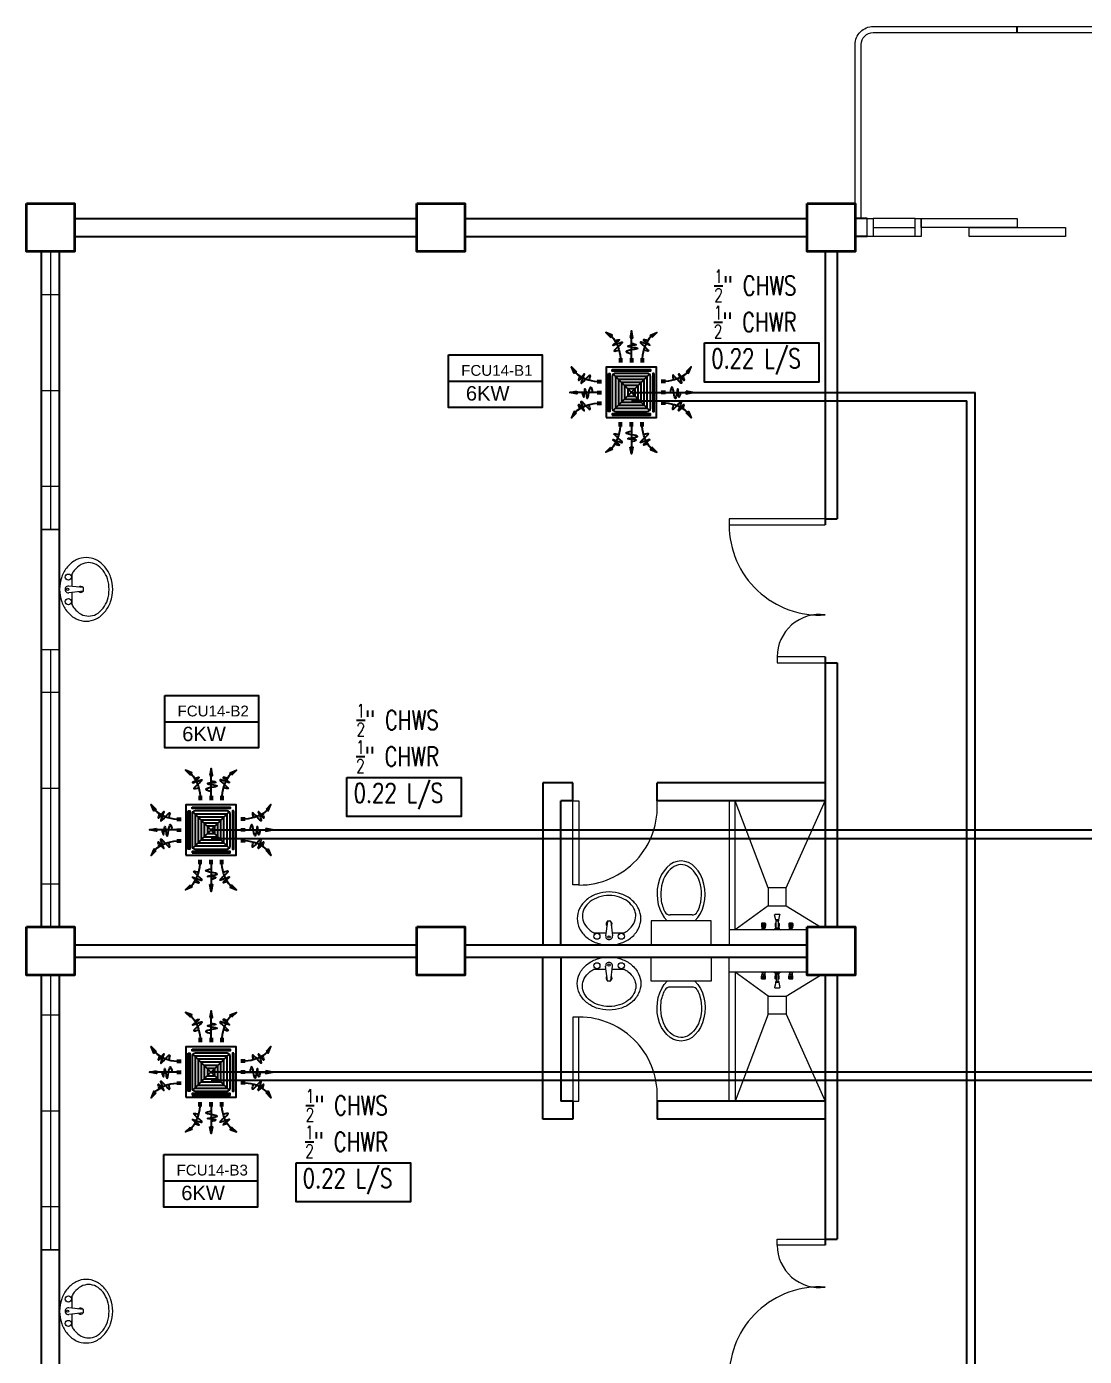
# Model space of a CAD drawing. Header units: millimetres. Extents: x 5 to 430, y 3 to 339.
# Drawn here: x 15.24 to 24.05, y 112.32 to 123.39 of the extents above; entities that cross this region are included whole.
import ezdxf

# ---------------------------------------------------------------- set-up
doc = ezdxf.new("R2010")
doc.units = ezdxf.units.MM
doc.header["$MEASUREMENT"] = 0
for name, color, linetype in [('AIR', 7, 'Continuous'), ('fcu line', 7, 'Continuous'), ('fcu return', 7, 'Continuous'), ('Legends', 7, 'Continuous'), ('pipe label', 7, 'Continuous')]:
    doc.layers.add(name, color=color, linetype=linetype)
doc.styles.add('Arch-Dim', font='simplex.shx', dxfattribs={"width": 0.75})
doc.styles.get("Standard").update_dxf_attribs({"font": 'arial.ttf'})

# ---------------------------------------------------------------- blocks, each defined once
blk = doc.blocks.new('FCU-13000P (CASSETTE SPLIT)')
at = {"layer": 'AIR', "ltscale": 3}
for p, q in [((0, 0.523), (0, 1)), ((-0.193, 0.558), (-0.193, 0.487)), ((-0.162, 0.558), (-0.162, 0.487)), ((-0.016, 0.558), (-0.016, 0.487)), ((0.016, 0.558), (0.016, 0.487)), ((0.162, 0.558), (0.162, 0.487)), ((0.193, 0.558), (0.193, 0.487)), ((-0.523, 0), (-1, 0)), ((-0.558, 0.193), (-0.487, 0.193)), ((-0.558, 0.162), (-0.487, 0.162)), ((-0.558, 0.016), (-0.487, 0.016)), ((0.558, 0.193), (0.487, 0.193)), ((0.558, 0.162), (0.487, 0.162)), ((0.558, 0.016), (0.487, 0.016)), ((0.523, 0), (1, 0)), ((-0.558, -0.016), (-0.487, -0.016)), ((-0.558, -0.162), (-0.487, -0.162)), ((-0.558, -0.193), (-0.487, -0.193)), ((0.558, -0.016), (0.487, -0.016)), ((0.558, -0.162), (0.487, -0.162)), ((0.558, -0.193), (0.487, -0.193)), ((-0.193, -0.558), (-0.193, -0.487)), ((-0.162, -0.558), (-0.162, -0.487)), ((-0.016, -0.558), (-0.016, -0.487)), ((0, -0.523), (0, -1)), ((0.016, -0.558), (0.016, -0.487)), ((0.162, -0.558), (0.162, -0.487)), ((0.193, -0.558), (0.193, -0.487))]:
    blk.add_line(p, q, dxfattribs=at)
at = {"layer": 'AIR'}
for p, q in [((0.295, -0.295), (-0.295, 0.295)), ((0.295, 0.295), (-0.295, -0.295))]:
    blk.add_line(p, q, dxfattribs=at)
at = {"layer": 'AIR', "ltscale": 3}
for points in [[(-0.335, 0.895), (-0.311, 0.932), (-0.416, 0.973)], [(-0.022, 0.89), (0.022, 0.89), (0, 1)], [(0.335, 0.895), (0.311, 0.932), (0.416, 0.973)], [(-0.895, 0.335), (-0.932, 0.311), (-0.973, 0.416)], [(0.895, 0.335), (0.932, 0.311), (0.973, 0.416)], [(-0.89, 0.022), (-0.89, -0.022), (-1, 0)], [(0.89, 0.022), (0.89, -0.022), (1, 0)], [(-0.895, -0.335), (-0.932, -0.311), (-0.973, -0.416)], [(0.895, -0.335), (0.932, -0.311), (0.973, -0.416)], [(-0.335, -0.895), (-0.311, -0.932), (-0.416, -0.973)], [(-0.022, -0.89), (0.022, -0.89), (0, -1)], [(0.335, -0.895), (0.311, -0.932), (0.416, -0.973)]]:
    blk.add_lwpolyline(points, close=True, dxfattribs=at)
at = {"layer": 'AIR'}
for points in [[(-0.323, 0.914, -0.171809), (-0.178, 0.558), (-0.178, 0.522)], [(0.323, 0.914, 0.171809), (0.178, 0.558), (0.178, 0.522)], [(-0.914, 0.323, 0.171809), (-0.558, 0.178), (-0.522, 0.178)], [(0.914, 0.323, -0.171809), (0.558, 0.178), (0.522, 0.178)], [(-0.914, -0.323, -0.171809), (-0.558, -0.178), (-0.522, -0.178)], [(0.914, -0.323, 0.171809), (0.558, -0.178), (0.522, -0.178)], [(-0.323, -0.914, 0.171809), (-0.178, -0.558), (-0.178, -0.522)], [(0.323, -0.914, -0.171809), (0.178, -0.558), (0.178, -0.522)]]:
    blk.add_lwpolyline(points, format="xyb", dxfattribs=at)
for points in [[(-0.41, -0.41), (0.41, -0.41), (0.41, 0.41), (-0.41, 0.41)], [(-0.373, 0.31), (-0.348, 0.31), (-0.348, -0.31), (-0.373, -0.31)], [(-0.31, 0.372), (0.31, 0.372), (0.31, 0.348), (-0.31, 0.348)], [(-0.26, -0.26), (0.26, -0.26), (0.26, 0.26), (-0.26, 0.26)], [(0.372, 0.31), (0.348, 0.31), (0.348, -0.31), (0.372, -0.31)], [(-0.21, -0.21), (0.21, -0.21), (0.21, 0.21), (-0.21, 0.21)], [(-0.16, -0.16), (0.16, -0.16), (0.16, 0.16), (-0.16, 0.16)], [(-0.11, -0.11), (0.11, -0.11), (0.11, 0.11), (-0.11, 0.11)], [(-0.06, -0.06), (0.06, -0.06), (0.06, 0.06), (-0.06, 0.06)], [(-0.31, -0.373), (0.31, -0.373), (0.31, -0.348), (-0.31, -0.348)]]:
    blk.add_lwpolyline(points, close=True, dxfattribs=at)
blk.add_lwpolyline([(-0.26, -0.31), (0.26, -0.31, 0.414214), (0.31, -0.26), (0.31, 0.26, 0.414214), (0.26, 0.31), (-0.26, 0.31, 0.414214), (-0.31, 0.26), (-0.31, -0.26, 0.414214)], format="xyb", close=True, dxfattribs=at)
at = {"layer": 'AIR', "ltscale": 3}
for points in [[(-0.268, 0.84), (-0.231, 0.852), (-0.134, 0.882), (-0.422, 0.704), (0.005, 0.903), (-0.358, 0.645), (-0.239, 0.678), (-0.199, 0.69)], [(0.268, 0.84), (0.231, 0.852), (0.134, 0.882), (0.422, 0.704), (-0.005, 0.903), (0.358, 0.645), (0.239, 0.678), (0.199, 0.69)], [(-0.84, 0.268), (-0.852, 0.231), (-0.882, 0.134), (-0.704, 0.422), (-0.903, -0.005), (-0.645, 0.358), (-0.678, 0.239), (-0.69, 0.199)], [(0.84, 0.268), (0.852, 0.231), (0.882, 0.134), (0.704, 0.422), (0.903, -0.005), (0.645, 0.358), (0.678, 0.239), (0.69, 0.199)], [(-0.84, -0.268), (-0.852, -0.231), (-0.882, -0.134), (-0.704, -0.422), (-0.903, 0.005), (-0.645, -0.358), (-0.678, -0.239), (-0.69, -0.199)], [(0.84, -0.268), (0.852, -0.231), (0.882, -0.134), (0.704, -0.422), (0.903, 0.005), (0.645, -0.358), (0.678, -0.239), (0.69, -0.199)], [(-0.268, -0.84), (-0.231, -0.852), (-0.134, -0.882), (-0.422, -0.704), (0.005, -0.903), (-0.358, -0.645), (-0.239, -0.678), (-0.199, -0.69)], [(0.268, -0.84), (0.231, -0.852), (0.134, -0.882), (0.422, -0.704), (-0.005, -0.903), (0.358, -0.645), (0.239, -0.678), (0.199, -0.69)]]:
    blk.add_open_spline(points, degree=3, knots=[0.0032834, 0.0032834, 0.0032834, 0.0032834, 0.0712567, 0.1924075, 0.3347111, 0.5062145, 0.5813292, 0.5813292, 0.5813292, 0.5813292], dxfattribs=at)
for points in [[(0, 0.8), (0.077, 0.776), (-0.058, 0.755), (0.098, 0.718), (-0.087, 0.663), (0, 0.631)], [(-0.8, 0), (-0.776, -0.077), (-0.755, 0.058), (-0.718, -0.098), (-0.663, 0.087), (-0.631, 0)], [(0.8, 0), (0.776, -0.077), (0.755, 0.058), (0.718, -0.098), (0.663, 0.087), (0.631, 0)], [(0, -0.8), (0.077, -0.776), (-0.058, -0.755), (0.098, -0.718), (-0.087, -0.663), (0, -0.631)]]:
    blk.add_spline(points, degree=3, dxfattribs=at)
for points in [[(-0.416, 0.973), (-0.335, 0.895), (-0.311, 0.932)], [(0, 1), (-0.022, 0.89), (0.022, 0.89)], [(0.416, 0.973), (0.335, 0.895), (0.311, 0.932)], [(-0.973, 0.416), (-0.895, 0.335), (-0.932, 0.311)], [(0.973, 0.416), (0.895, 0.335), (0.932, 0.311)], [(-1, 0), (-0.89, 0.022), (-0.89, -0.022)], [(1, 0), (0.89, 0.022), (0.89, -0.022)], [(-0.973, -0.416), (-0.895, -0.335), (-0.932, -0.311)], [(0.973, -0.416), (0.895, -0.335), (0.932, -0.311)], [(-0.416, -0.973), (-0.335, -0.895), (-0.311, -0.932)], [(0, -1), (-0.022, -0.89), (0.022, -0.89)], [(0.416, -0.973), (0.335, -0.895), (0.311, -0.932)]]:
    blk.add_solid(points, dxfattribs=at)

msp = doc.modelspace()

# ---------------------------------------------------------------- linework, layer by layer
at = {"color": 8, "lineweight": 25}
for p, q in [((15.641, 121.792), (18.491, 121.792)), ((18.891, 121.792), (21.741, 121.792)), ((22.241, 121.792), (22.141, 121.792)), ((15.641, 121.642), (18.491, 121.642)), ((18.891, 121.642), (21.741, 121.642)), ((22.241, 121.642), (22.141, 121.642)), ((15.366, 115.892), (15.366, 121.517)), ((15.516, 115.892), (15.516, 121.517)), ((21.891, 121.517), (21.891, 119.242)), ((21.991, 121.517), (21.991, 119.292)), ((21.891, 119.292), (21.991, 119.292)), ((21.891, 118.142), (21.891, 115.892)), ((21.891, 118.092), (21.991, 118.092)), ((21.991, 118.092), (21.991, 115.892)), ((19.541, 117.092), (19.541, 115.742)), ((15.641, 115.742), (18.491, 115.742)), ((15.641, 115.642), (18.491, 115.642)), ((18.891, 115.742), (21.741, 115.742)), ((18.891, 115.642), (21.741, 115.642)), ((19.541, 114.292), (19.541, 115.642)), ((15.366, 109.892), (15.366, 115.492)), ((15.516, 109.892), (15.516, 115.492)), ((21.891, 115.492), (21.891, 113.242)), ((21.991, 115.492), (21.991, 113.292)), ((20.491, 114.442), (20.491, 114.292)), ((21.891, 113.292), (21.991, 113.292))]:
    msp.add_line(p, q, dxfattribs=at)
at = {"color": 8, "lineweight": 13}
for p, q in [((22.641, 121.792), (22.291, 121.792)), ((22.291, 121.717), (22.641, 121.717)), ((22.641, 121.642), (22.291, 121.642))]:
    msp.add_line(p, q, dxfattribs=at)
at = {"color": 8, "lineweight": 9}
for p, q in [((15.366, 119.204), (15.366, 121.517)), ((15.441, 121.517), (15.441, 119.204)), ((15.366, 120.36), (15.366, 121.16)), ((15.366, 121.16), (15.516, 121.16)), ((15.516, 121.16), (15.516, 119.56)), ((15.366, 120.36), (15.516, 120.36)), ((15.516, 119.56), (15.366, 119.56)), ((15.366, 118.704), (15.366, 119.204)), ((15.366, 119.204), (15.516, 119.204)), ((15.366, 118.704), (15.366, 118.204)), ((15.714, 118.719), (15.592, 118.732)), ((15.714, 118.69), (15.592, 118.676)), ((15.366, 118.204), (15.516, 118.204)), ((15.366, 115.892), (15.366, 118.204)), ((15.441, 118.204), (15.441, 115.892)), ((15.366, 117.048), (15.366, 117.848)), ((15.366, 117.848), (15.516, 117.848)), ((15.516, 117.848), (15.516, 116.248)), ((15.366, 117.048), (15.516, 117.048)), ((15.516, 116.248), (15.366, 116.248)), ((20.782, 115.992), (20.601, 115.992)), ((21.479, 115.952), (21.47, 115.994)), ((21.472, 115.998), (21.511, 115.998)), ((21.504, 115.952), (21.512, 115.994)), ((15.366, 115.892), (15.516, 115.892)), ((20.077, 115.939), (20.063, 115.818)), ((20.106, 115.939), (20.119, 115.818)), ((20.441, 115.942), (20.441, 115.742)), ((20.941, 115.942), (20.441, 115.942)), ((20.941, 115.742), (20.941, 115.942)), ((21.741, 115.867), (21.091, 115.867)), ((21.364, 115.924), (21.361, 115.922)), ((21.361, 115.922), (21.361, 115.9)), ((21.394, 115.922), (21.361, 115.922)), ((21.361, 115.9), (21.363, 115.896)), ((21.361, 115.867), (21.364, 115.874)), ((21.361, 115.867), (21.361, 115.867)), ((21.395, 115.867), (21.361, 115.867)), ((21.395, 115.867), (21.361, 115.867)), ((21.364, 115.925), (21.364, 115.924)), ((21.391, 115.925), (21.364, 115.925)), ((21.391, 115.924), (21.364, 115.924)), ((21.364, 115.913), (21.364, 115.901)), ((21.364, 115.9), (21.372, 115.9)), ((21.364, 115.894), (21.364, 115.888)), ((21.392, 115.888), (21.364, 115.888)), ((21.364, 115.888), (21.364, 115.886)), ((21.391, 115.886), (21.364, 115.886)), ((21.391, 115.874), (21.364, 115.874)), ((21.366, 115.874), (21.366, 115.886)), ((21.372, 115.913), (21.372, 115.901)), ((21.391, 115.9), (21.383, 115.9)), ((21.384, 115.913), (21.384, 115.901)), ((21.389, 115.874), (21.389, 115.886)), ((21.391, 115.925), (21.391, 115.924)), ((21.391, 115.924), (21.394, 115.922)), ((21.391, 115.913), (21.391, 115.901)), ((21.392, 115.888), (21.391, 115.886)), ((21.395, 115.867), (21.391, 115.874)), ((21.394, 115.9), (21.392, 115.896)), ((21.392, 115.894), (21.392, 115.888)), ((21.394, 115.922), (21.394, 115.9)), ((21.395, 115.867), (21.395, 115.867)), ((21.462, 115.867), (21.474, 115.872)), ((21.52, 115.867), (21.462, 115.867)), ((21.474, 115.882), (21.509, 115.882)), ((21.474, 115.872), (21.474, 115.882)), ((21.474, 115.872), (21.509, 115.872)), ((21.509, 115.872), (21.474, 115.872)), ((21.478, 115.924), (21.475, 115.922)), ((21.484, 115.922), (21.475, 115.922)), ((21.475, 115.922), (21.475, 115.9)), ((21.475, 115.9), (21.477, 115.896)), ((21.477, 115.894), (21.477, 115.888)), ((21.484, 115.888), (21.477, 115.888)), ((21.477, 115.888), (21.478, 115.886)), ((21.484, 115.925), (21.478, 115.925)), ((21.478, 115.925), (21.478, 115.924)), ((21.484, 115.924), (21.478, 115.924)), ((21.478, 115.913), (21.478, 115.901)), ((21.478, 115.9), (21.484, 115.9)), ((21.484, 115.886), (21.478, 115.886)), ((21.504, 115.952), (21.479, 115.952)), ((21.479, 115.952), (21.479, 115.944)), ((21.504, 115.952), (21.479, 115.952)), ((21.479, 115.944), (21.504, 115.944)), ((21.48, 115.882), (21.48, 115.886)), ((21.484, 115.882), (21.484, 115.944)), ((21.499, 115.882), (21.484, 115.882)), ((21.499, 115.944), (21.499, 115.882)), ((21.504, 115.925), (21.499, 115.925)), ((21.504, 115.924), (21.499, 115.924)), ((21.508, 115.922), (21.499, 115.922)), ((21.504, 115.9), (21.499, 115.9)), ((21.505, 115.888), (21.499, 115.888)), ((21.504, 115.886), (21.499, 115.886)), ((21.503, 115.882), (21.503, 115.886)), ((21.504, 115.944), (21.504, 115.952)), ((21.504, 115.925), (21.504, 115.924)), ((21.504, 115.924), (21.508, 115.922)), ((21.504, 115.913), (21.504, 115.901)), ((21.505, 115.888), (21.504, 115.886)), ((21.505, 115.894), (21.505, 115.888)), ((21.508, 115.9), (21.506, 115.896)), ((21.508, 115.922), (21.508, 115.9)), ((21.509, 115.882), (21.509, 115.872)), ((21.509, 115.872), (21.52, 115.867)), ((21.592, 115.924), (21.588, 115.922)), ((21.622, 115.922), (21.588, 115.922)), ((21.588, 115.922), (21.588, 115.9)), ((21.588, 115.9), (21.59, 115.896)), ((21.588, 115.867), (21.591, 115.874)), ((21.622, 115.867), (21.588, 115.867)), ((21.622, 115.867), (21.588, 115.867)), ((21.588, 115.867), (21.588, 115.867)), ((21.591, 115.894), (21.591, 115.888)), ((21.591, 115.888), (21.592, 115.886)), ((21.619, 115.888), (21.591, 115.888)), ((21.618, 115.874), (21.591, 115.874)), ((21.618, 115.925), (21.592, 115.925)), ((21.592, 115.925), (21.592, 115.924)), ((21.618, 115.924), (21.592, 115.924)), ((21.592, 115.913), (21.592, 115.901)), ((21.592, 115.9), (21.599, 115.9)), ((21.618, 115.886), (21.592, 115.886)), ((21.593, 115.874), (21.593, 115.886)), ((21.599, 115.913), (21.599, 115.901)), ((21.611, 115.913), (21.611, 115.901)), ((21.618, 115.9), (21.611, 115.9)), ((21.616, 115.874), (21.616, 115.886)), ((21.618, 115.925), (21.618, 115.924)), ((21.618, 115.924), (21.622, 115.922)), ((21.618, 115.913), (21.618, 115.901)), ((21.619, 115.888), (21.618, 115.886)), ((21.622, 115.867), (21.618, 115.874)), ((21.622, 115.9), (21.619, 115.896)), ((21.619, 115.894), (21.619, 115.888)), ((21.622, 115.922), (21.622, 115.9)), ((21.622, 115.867), (21.622, 115.867)), ((20.116, 115.844), (20.218, 115.844)), ((19.691, 115.742), (21.641, 115.742)), ((19.691, 115.642), (21.641, 115.642)), ((20.441, 115.742), (20.941, 115.742)), ((20.441, 115.442), (20.441, 115.642)), ((20.441, 115.642), (20.941, 115.642)), ((20.941, 115.642), (20.941, 115.442)), ((20.077, 115.444), (20.063, 115.566)), ((20.106, 115.444), (20.119, 115.566)), ((15.366, 113.204), (15.366, 115.492)), ((15.441, 115.492), (15.441, 113.204)), ((20.941, 115.442), (20.441, 115.442)), ((21.741, 115.517), (21.091, 115.517)), ((21.361, 115.516), (21.361, 115.517)), ((21.395, 115.517), (21.361, 115.517)), ((21.361, 115.516), (21.364, 115.509)), ((21.395, 115.516), (21.361, 115.516)), ((21.361, 115.483), (21.363, 115.487)), ((21.361, 115.461), (21.361, 115.483)), ((21.364, 115.459), (21.361, 115.461)), ((21.394, 115.461), (21.361, 115.461)), ((21.391, 115.509), (21.364, 115.509)), ((21.391, 115.497), (21.364, 115.497)), ((21.364, 115.495), (21.364, 115.497)), ((21.364, 115.489), (21.364, 115.495)), ((21.392, 115.495), (21.364, 115.495)), ((21.364, 115.483), (21.372, 115.483)), ((21.364, 115.47), (21.364, 115.482)), ((21.364, 115.458), (21.364, 115.459)), ((21.391, 115.459), (21.364, 115.459)), ((21.391, 115.458), (21.364, 115.458)), ((21.366, 115.509), (21.366, 115.497)), ((21.372, 115.47), (21.372, 115.482)), ((21.391, 115.483), (21.383, 115.483)), ((21.384, 115.47), (21.384, 115.482)), ((21.389, 115.509), (21.389, 115.497)), ((21.395, 115.516), (21.391, 115.509)), ((21.392, 115.495), (21.391, 115.497)), ((21.391, 115.47), (21.391, 115.482)), ((21.391, 115.459), (21.394, 115.461)), ((21.391, 115.458), (21.391, 115.459)), ((21.392, 115.489), (21.392, 115.495)), ((21.394, 115.483), (21.392, 115.487)), ((21.394, 115.461), (21.394, 115.483)), ((21.395, 115.516), (21.395, 115.517)), ((21.462, 115.517), (21.474, 115.511)), ((21.52, 115.517), (21.462, 115.517)), ((21.479, 115.431), (21.47, 115.389)), ((21.474, 115.511), (21.509, 115.511)), ((21.509, 115.511), (21.474, 115.511)), ((21.474, 115.511), (21.474, 115.501)), ((21.474, 115.501), (21.509, 115.501)), ((21.475, 115.483), (21.477, 115.487)), ((21.475, 115.461), (21.475, 115.483)), ((21.484, 115.461), (21.475, 115.461)), ((21.478, 115.459), (21.475, 115.461)), ((21.477, 115.495), (21.478, 115.497)), ((21.484, 115.495), (21.477, 115.495)), ((21.477, 115.489), (21.477, 115.495)), ((21.484, 115.497), (21.478, 115.497)), ((21.478, 115.483), (21.484, 115.483)), ((21.478, 115.47), (21.478, 115.482)), ((21.484, 115.459), (21.478, 115.459)), ((21.478, 115.458), (21.478, 115.459)), ((21.484, 115.458), (21.478, 115.458)), ((21.479, 115.431), (21.479, 115.439)), ((21.479, 115.439), (21.504, 115.439)), ((21.504, 115.431), (21.479, 115.431)), ((21.504, 115.431), (21.479, 115.431)), ((21.48, 115.501), (21.48, 115.497)), ((21.484, 115.501), (21.484, 115.439)), ((21.499, 115.501), (21.484, 115.501)), ((21.499, 115.439), (21.499, 115.501)), ((21.504, 115.497), (21.499, 115.497)), ((21.505, 115.495), (21.499, 115.495)), ((21.504, 115.483), (21.499, 115.483)), ((21.508, 115.461), (21.499, 115.461)), ((21.504, 115.459), (21.499, 115.459)), ((21.504, 115.458), (21.499, 115.458)), ((21.503, 115.501), (21.503, 115.497)), ((21.505, 115.495), (21.504, 115.497)), ((21.504, 115.47), (21.504, 115.482)), ((21.504, 115.459), (21.508, 115.461)), ((21.504, 115.458), (21.504, 115.459)), ((21.504, 115.439), (21.504, 115.431)), ((21.504, 115.431), (21.512, 115.389)), ((21.505, 115.489), (21.505, 115.495)), ((21.508, 115.483), (21.506, 115.487)), ((21.508, 115.461), (21.508, 115.483)), ((21.509, 115.511), (21.52, 115.517)), ((21.509, 115.501), (21.509, 115.511)), ((21.622, 115.517), (21.588, 115.517)), ((21.588, 115.516), (21.588, 115.517)), ((21.622, 115.516), (21.588, 115.516)), ((21.588, 115.516), (21.591, 115.509)), ((21.588, 115.483), (21.59, 115.487)), ((21.588, 115.461), (21.588, 115.483)), ((21.622, 115.461), (21.588, 115.461)), ((21.592, 115.459), (21.588, 115.461)), ((21.618, 115.509), (21.591, 115.509)), ((21.591, 115.495), (21.592, 115.497)), ((21.619, 115.495), (21.591, 115.495)), ((21.591, 115.489), (21.591, 115.495)), ((21.618, 115.497), (21.592, 115.497)), ((21.592, 115.483), (21.599, 115.483)), ((21.592, 115.47), (21.592, 115.482)), ((21.618, 115.459), (21.592, 115.459)), ((21.592, 115.458), (21.592, 115.459)), ((21.618, 115.458), (21.592, 115.458)), ((21.593, 115.509), (21.593, 115.497)), ((21.599, 115.47), (21.599, 115.482)), ((21.618, 115.483), (21.611, 115.483)), ((21.611, 115.47), (21.611, 115.482)), ((21.616, 115.509), (21.616, 115.497)), ((21.622, 115.516), (21.618, 115.509)), ((21.619, 115.495), (21.618, 115.497)), ((21.618, 115.47), (21.618, 115.482)), ((21.618, 115.459), (21.622, 115.461)), ((21.618, 115.458), (21.618, 115.459)), ((21.619, 115.489), (21.619, 115.495)), ((21.622, 115.483), (21.619, 115.487)), ((21.622, 115.516), (21.622, 115.517)), ((21.622, 115.461), (21.622, 115.483)), ((20.782, 115.392), (20.601, 115.392)), ((21.472, 115.385), (21.511, 115.385)), ((15.366, 114.36), (15.366, 115.16)), ((15.366, 115.16), (15.516, 115.16)), ((15.516, 115.16), (15.516, 113.56)), ((15.366, 114.36), (15.516, 114.36)), ((15.516, 113.56), (15.366, 113.56)), ((15.366, 113.204), (15.516, 113.204)), ((15.714, 112.706), (15.592, 112.719)), ((15.714, 112.677), (15.592, 112.664))]:
    msp.add_line(p, q, dxfattribs=at)
at = {"color": 8, "lineweight": 25, "ltscale": 0.3}
for p, q in [((19.791, 117.092), (19.541, 117.092)), ((19.791, 116.942), (19.791, 117.092)), ((21.891, 117.092), (20.491, 117.092)), ((20.491, 116.942), (20.491, 117.092)), ((19.791, 116.942), (19.691, 116.942)), ((19.691, 115.742), (19.691, 116.942)), ((21.891, 116.942), (20.491, 116.942)), ((19.691, 115.642), (19.691, 114.442)), ((19.791, 114.442), (19.691, 114.442)), ((19.791, 114.442), (19.791, 114.292)), ((21.891, 114.442), (20.491, 114.442)), ((19.791, 114.292), (19.541, 114.292)), ((21.891, 114.292), (20.491, 114.292))]:
    msp.add_line(p, q, dxfattribs=at)
at = {"color": 8, "lineweight": 9, "ltscale": 0.3}
for p, q in [((21.416, 116.217), (21.141, 116.942)), ((21.566, 116.217), (21.891, 116.942)), ((21.416, 116.067), (21.141, 115.867)), ((21.566, 116.067), (21.851, 115.892)), ((21.416, 115.317), (21.141, 115.517)), ((21.566, 115.317), (21.851, 115.492)), ((21.416, 115.167), (21.141, 114.442)), ((21.566, 115.167), (21.891, 114.442))]:
    msp.add_line(p, q, dxfattribs=at)
at = {"color": 8, "lineweight": 9, "transparency": 33554687}
for points in [[(22.141, 121.792), (22.141, 123.242, -0.414214), (22.291, 123.392), (25.091, 123.392, -0.414214), (25.241, 123.242), (25.241, 121.917), (25.241, 122.567)], [(22.191, 121.792), (22.191, 123.242, -0.414214), (22.291, 123.342), (25.091, 123.342, -0.414214), (25.191, 123.242), (25.191, 122.587)]]:
    msp.add_lwpolyline(points, format="xyb", dxfattribs=at)
at = {"color": 8, "lineweight": 35}
for points in [[(15.241, 121.917), (15.641, 121.917), (15.641, 121.517), (15.241, 121.517)], [(18.491, 121.917), (18.891, 121.917), (18.891, 121.517), (18.491, 121.517)], [(21.741, 121.917), (22.141, 121.917), (22.141, 121.517), (21.741, 121.517)], [(15.241, 115.892), (15.641, 115.892), (15.641, 115.492), (15.241, 115.492)], [(18.491, 115.892), (18.891, 115.892), (18.891, 115.492), (18.491, 115.492)], [(21.741, 115.892), (22.141, 115.892), (22.141, 115.492), (21.741, 115.492)]]:
    msp.add_lwpolyline(points, close=True, dxfattribs=at)
at = {"color": 8, "lineweight": 13}
for points in [[(22.291, 121.792), (22.291, 121.642), (22.241, 121.642), (22.241, 121.792)], [(22.691, 121.792), (22.691, 121.642), (22.641, 121.642), (22.641, 121.792)], [(22.691, 121.792), (23.491, 121.792), (23.491, 121.717), (22.691, 121.717)], [(23.091, 121.717), (23.891, 121.717), (23.891, 121.642), (23.091, 121.642)]]:
    msp.add_lwpolyline(points, close=True, dxfattribs=at)
at = {"color": 8, "lineweight": 9}
for points in [[(15.366, 121.517), (15.516, 121.517), (15.516, 119.204), (15.366, 119.204)], [(15.366, 118.204), (15.516, 118.204), (15.516, 115.892), (15.366, 115.892)], [(15.366, 115.492), (15.516, 115.492), (15.516, 113.204), (15.366, 113.204)]]:
    msp.add_lwpolyline(points, close=True, dxfattribs=at)
at = {"color": 8, "lineweight": 13, "ltscale": 0.03}
for points in [[(21.891, 119.242), (21.891, 119.292), (21.091, 119.292), (21.091, 119.242)], [(21.891, 118.092), (21.891, 118.142), (21.491, 118.142), (21.491, 118.092)], [(19.791, 116.942), (19.841, 116.942), (19.841, 116.242), (19.791, 116.242)], [(19.791, 114.442), (19.841, 114.442), (19.841, 115.142), (19.791, 115.142)], [(21.891, 113.292), (21.891, 113.242), (21.491, 113.242), (21.491, 113.292)]]:
    msp.add_lwpolyline(points, close=True, dxfattribs=at)
at = {"color": 8, "lineweight": 9}
for points in [[(15.737, 118.439, 0.11576), (15.82, 118.458, 0.104047), (15.893, 118.517, 0.090875), (15.941, 118.601, 0.083344), (15.958, 118.704, 0.083344), (15.941, 118.808, 0.090875), (15.893, 118.891, 0.104047), (15.82, 118.95, 0.11576), (15.737, 118.969, 0.11576), (15.655, 118.95, 0.104047), (15.581, 118.891, 0.090875), (15.534, 118.808, 0.083344), (15.516, 118.704, 0.083344), (15.534, 118.601, 0.090875), (15.581, 118.517, 0.104047), (15.655, 118.458, 0.11576)], [(20.356, 115.963, 0.11576), (20.337, 116.045, 0.104047), (20.279, 116.119, 0.090875), (20.195, 116.166, 0.083344), (20.091, 116.184, 0.083344), (19.988, 116.166, 0.090875), (19.904, 116.119, 0.104047), (19.846, 116.045, 0.11576), (19.826, 115.963, 0.11576), (19.846, 115.88, 0.104047), (19.904, 115.806, 0.090875), (19.988, 115.759, 0.083344), (20.091, 115.742, 0.083344), (20.195, 115.759, 0.090875), (20.279, 115.806, 0.104047), (20.337, 115.88, 0.11576)], [(20.356, 115.421, -0.11576), (20.337, 115.338, -0.104047), (20.279, 115.264, -0.090875), (20.195, 115.217, -0.083344), (20.091, 115.2, -0.083344), (19.988, 115.217, -0.090875), (19.904, 115.264, -0.104047), (19.846, 115.338, -0.11576), (19.826, 115.421, -0.11576), (19.846, 115.503, -0.104047), (19.904, 115.577, -0.090875), (19.988, 115.624, -0.083344), (20.091, 115.642, -0.083344), (20.195, 115.624, -0.090875), (20.279, 115.577, -0.104047), (20.337, 115.503, -0.11576)], [(15.737, 112.427, 0.11576), (15.82, 112.446, 0.104047), (15.893, 112.504, 0.090875), (15.941, 112.588, 0.083344), (15.958, 112.692, 0.083344), (15.941, 112.795, 0.090875), (15.893, 112.879, 0.104047), (15.82, 112.937, 0.11576), (15.737, 112.957, 0.11576), (15.655, 112.937, 0.104047), (15.581, 112.879, 0.090875), (15.534, 112.795, 0.083344), (15.516, 112.692, 0.083344), (15.534, 112.588, 0.090875), (15.581, 112.504, 0.104047), (15.655, 112.446, 0.11576)]]:
    msp.add_lwpolyline(points, format="xyb", close=True, dxfattribs=at)
for points in [[(15.758, 118.482, 0.124838), (15.821, 118.497, 0.105788), (15.878, 118.547, 0.086697), (15.915, 118.616, 0.076776), (15.928, 118.704, 0.076776), (15.915, 118.792, 0.086697), (15.878, 118.861, 0.105788), (15.821, 118.911, 0.124838), (15.758, 118.927, 0.124838), (15.696, 118.911, 0.105788), (15.638, 118.861, 0.040067), (15.618, 118.831), (15.618, 118.728, 0.040067)], [(15.618, 118.68), (15.618, 118.577, 0.040067), (15.638, 118.547, 0.105788), (15.696, 118.497, 0.124838), (15.758, 118.482, 0.124838)], [(20.314, 115.984, 0.124838), (20.298, 116.046, 0.105788), (20.249, 116.104, 0.086697), (20.179, 116.14, 0.076776), (20.091, 116.154, 0.076776), (20.004, 116.14, 0.086697), (19.934, 116.104, 0.105788), (19.885, 116.046, 0.124838), (19.869, 115.984, 0.124838), (19.885, 115.921, 0.105788), (19.934, 115.863, 0.040067), (19.965, 115.844), (20.067, 115.844, 0.040067)], [(20.314, 115.4, -0.124838), (20.298, 115.337, -0.105788), (20.249, 115.279, -0.086697), (20.179, 115.243, -0.076776), (20.091, 115.23, -0.076776), (20.004, 115.243, -0.086697), (19.934, 115.279, -0.105788), (19.885, 115.337, -0.124838), (19.869, 115.4, -0.124838), (19.885, 115.462, -0.105788), (19.934, 115.52, -0.040067), (19.965, 115.54), (20.067, 115.54, -0.040067)], [(20.116, 115.54), (20.218, 115.54, -0.040067), (20.249, 115.52, -0.105788), (20.298, 115.462, -0.124838), (20.314, 115.4, -0.124838)], [(15.758, 112.469, 0.124838), (15.821, 112.485, 0.105788), (15.878, 112.534, 0.086697), (15.915, 112.604, 0.076776), (15.928, 112.692, 0.076776), (15.915, 112.779, 0.086697), (15.878, 112.849, 0.105788), (15.821, 112.898, 0.124838), (15.758, 112.914, 0.124838), (15.696, 112.898, 0.105788), (15.638, 112.849, 0.040067), (15.618, 112.818), (15.618, 112.716, 0.040067)], [(15.618, 112.667), (15.618, 112.565, 0.040067), (15.638, 112.534, 0.105788), (15.696, 112.485, 0.124838), (15.758, 112.469, 0.124838)]]:
    msp.add_lwpolyline(points, format="xyb", dxfattribs=at)
at = {"color": 8, "lineweight": 9, "ltscale": 0.3}
for points in [[(21.141, 115.867), (21.141, 116.942), (21.091, 116.942), (21.091, 115.742), (21.091, 115.742)], [(21.141, 115.517), (21.141, 114.442), (21.091, 114.442), (21.091, 115.642), (21.091, 115.642)]]:
    msp.add_lwpolyline(points, dxfattribs=at)
at = {"color": 8, "lineweight": 9, "ltscale": 0.03}
for points in [[(21.416, 116.067), (21.566, 116.067), (21.566, 116.217), (21.416, 116.217)], [(21.416, 115.317), (21.566, 115.317), (21.566, 115.167), (21.416, 115.167)]]:
    msp.add_lwpolyline(points, close=True, dxfattribs=at)
at = {"color": 8, "lineweight": 9}
for centre, radius in [((15.589, 118.806), 0.0255), ((15.589, 118.602), 0.0255), ((15.583, 118.704), 0.0095), ((19.99, 115.815), 0.0255), ((20.091, 115.808), 0.0095), ((20.193, 115.815), 0.0255), ((19.99, 115.569), 0.0255), ((20.091, 115.575), 0.0095), ((20.193, 115.569), 0.0255), ((15.589, 112.793), 0.0255), ((15.583, 112.692), 0.0095), ((15.589, 112.59), 0.0255)]:
    msp.add_circle(centre, radius, dxfattribs=at)
at = {"color": 8, "lineweight": 13, "ltscale": 0.03}
for centre, radius, start, end in [((21.843, 119.242), 0.752, 180, 273.6952), ((21.844, 118.142), 0.353, 82.3719, 180), ((19.841, 116.893), 0.652, 270, 4.2422), ((19.841, 114.49), 0.652, 355.7578, 90), ((21.844, 113.242), 0.353, 180, 277.6281), ((21.843, 112.142), 0.752, 86.3048, 180)]:
    msp.add_arc(centre, radius, start, end, dxfattribs=at)
at = {"color": 8, "lineweight": 9}
for centre, radius, start, end in [((15.589, 118.704), 0.028, 83.7545, 276.2455), ((15.691, 118.704), 0.025, 36.3068, 131.2022), ((15.691, 118.704), 0.025, 228.7978, 323.6932), ((15.62, 118.704), 0.0948, 351.2026, 8.7974), ((15.691, 118.704), 0.025, 341.3793, 18.6207), ((20.182, 115.984), 0.131, 331.5364, 0), ((20.601, 116.042), 0.05, 208.0084, 270), ((20.782, 116.042), 0.05, 270, 331.8499), ((20.091, 115.917), 0.025, 126.3068, 221.2022), ((20.091, 115.846), 0.0948, 81.2026, 98.7974), ((20.091, 115.917), 0.025, 71.3793, 108.6207), ((20.091, 115.917), 0.025, 318.7978, 53.6932), ((20.11, 116.045), 0.228, 298.2037, 307.3815), ((20.138, 116.007), 0.181, 307.3815, 331.5364), ((20.091, 115.815), 0.028, 173.7545, 6.2455), ((20.091, 115.569), 0.028, 353.7545, 186.2455), ((20.091, 115.467), 0.025, 138.7978, 233.6932), ((20.091, 115.537), 0.0948, 261.2026, 278.7974), ((20.091, 115.467), 0.025, 251.3793, 288.6207), ((20.091, 115.467), 0.025, 306.3068, 41.2022), ((20.601, 115.342), 0.05, 90, 151.9916), ((20.782, 115.342), 0.05, 28.1501, 90), ((15.589, 112.692), 0.028, 83.7545, 276.2455), ((15.691, 112.692), 0.025, 36.3068, 131.2022), ((15.691, 112.692), 0.025, 228.7978, 323.6932), ((15.62, 112.692), 0.0948, 351.2026, 8.7974), ((15.691, 112.692), 0.025, 341.3793, 18.6207)]:
    msp.add_arc(centre, radius, start, end, dxfattribs=at)
for centre, major_axis, ratio, start_param, end_param in [((20.691, 116.167), (0, -0.275), 0.727273, 0.612555, 5.670631), ((21.474, 115.995), (0.00268, 0.00268), 1, 1.354119, 2.724181), ((21.352, 115.912), (0.00896, 0.00896), 1, 5.560378, 6.271464), ((21.349, 115.907), (-0.0118, 0.0118), 1, 3.273911, 3.406137), ((21.36, 115.894), (0.00268, 0.00268), 1, 5.497675, 5.991616), ((21.361, 115.901), (0.00268, 0.00268), 1, 4.870036, 5.497675), ((21.382, 115.912), (0.00738, 0.00738), 1, 1.497691, 2.282489), ((21.375, 115.901), (-0.00268, 0.00268), 1, 0.785286, 1.412925), ((21.382, 115.906), (0.00887, 0.00887), 1, 2.983721, 3.344735), ((21.378, 115.917), (-0.00268, 0.00268), 1, -1.497915, -0.073106), ((21.378, 115.899), (-0.00268, 0.00268), 1, 1.773938, 2.938226), ((21.373, 115.912), (-0.00738, 0.00738), 1, 4.000472, 4.78527), ((21.373, 115.906), (0.00887, 0.00887), 1, 4.509022, 4.870036), ((21.38, 115.901), (-0.00268, 0.00268), 1, 3.299239, 3.926878), ((21.403, 115.912), (-0.00896, 0.00896), 1, 0.011497, 0.722582), ((21.394, 115.901), (0.00268, 0.00268), 1, 2.356082, 2.983721), ((21.406, 115.907), (-0.0118, 0.0118), 1, 1.306028, 1.438253), ((21.395, 115.894), (0.00268, 0.00268), 1, 1.862141, 2.356082), ((21.465, 115.912), (-0.00896, 0.00896), 1, 3.989582, 4.700667), ((21.463, 115.907), (0.0118, 0.0118), 1, 4.844707, 4.976933), ((21.474, 115.901), (-0.00268, 0.00268), 1, 3.299239, 3.926878), ((21.473, 115.894), (-0.00268, 0.00268), 1, 3.926878, 4.42082), ((21.517, 115.912), (-0.00896, 0.00896), 1, 0.011497, 0.722582), ((21.508, 115.901), (-0.00268, 0.00268), 1, 0.785286, 1.412925), ((21.519, 115.907), (0.0118, 0.0118), 1, 2.876824, 3.009049), ((21.509, 115.894), (-0.00268, 0.00268), 1, 0.291344, 0.785286), ((21.579, 115.912), (0.00896, 0.00896), 1, 5.560378, 6.271464), ((21.577, 115.907), (-0.0118, 0.0118), 1, 3.273911, 3.406137), ((21.587, 115.894), (0.00268, 0.00268), 1, 5.497675, 5.991616), ((21.588, 115.901), (0.00268, 0.00268), 1, 4.870036, 5.497675), ((21.609, 115.912), (0.00738, 0.00738), 1, 1.497691, 2.282489), ((21.603, 115.901), (-0.00268, 0.00268), 1, 0.785286, 1.412925), ((21.61, 115.906), (0.00887, 0.00887), 1, 2.983721, 3.344735), ((21.605, 115.917), (-0.00268, 0.00268), 1, -1.497915, -0.073106), ((21.605, 115.899), (-0.00268, 0.00268), 1, 1.773938, 2.938226), ((21.6, 115.912), (-0.00738, 0.00738), 1, 4.000472, 4.78527), ((21.6, 115.906), (0.00887, 0.00887), 1, 4.509022, 4.870036), ((21.607, 115.901), (-0.00268, 0.00268), 1, 3.299239, 3.926878), ((21.631, 115.912), (-0.00896, 0.00896), 1, 0.011497, 0.722582), ((21.622, 115.901), (0.00268, 0.00268), 1, 2.356082, 2.983721), ((21.633, 115.907), (0.0118, 0.0118), 1, 2.876824, 3.009049), ((21.623, 115.894), (0.00268, 0.00268), 1, 1.862141, 2.356082), ((21.509, 115.388), (-0.00268, 0.00268), 1, 2.92514, 4.295202)]:
    msp.add_ellipse(centre, major_axis=major_axis, ratio=ratio, start_param=start_param, end_param=end_param, dxfattribs=at)
at = {"color": 8, "lineweight": 9, "extrusion": (-4.99074e-41, 2.88216e-41, -1)}
msp.add_ellipse((21.509, 115.995), major_axis=(0.00268, 0.00268), ratio=1, start_param=-0.216453, end_param=1.153609, dxfattribs=at)
at = {"color": 8, "lineweight": 9, "extrusion": (0, 0, -1)}
msp.add_ellipse((20.691, 115.217), major_axis=(0, 0.275), ratio=0.727273, start_param=0.612555, end_param=5.670631, dxfattribs=at)
at = {"color": 8, "lineweight": 9, "extrusion": (-4.99074e-41, -2.88216e-41, -1)}
for centre, major_axis, start_param, end_param in [((21.352, 115.471), (-0.00896, 0.00896), 2.418785, 3.129871), ((21.36, 115.489), (-0.00268, 0.00268), 2.356082, 2.850023), ((21.349, 115.476), (-0.0118, 0.0118), 1.703115, 1.83534), ((21.361, 115.482), (-0.00268, 0.00268), 1.728443, 2.356082), ((21.382, 115.477), (-0.00887, 0.00887), -0.157871, 0.203142), ((21.375, 115.482), (-0.00268, -0.00268), 0.785286, 1.412925), ((21.382, 115.471), (-0.00738, -0.00738), 6.21008, 6.994878), ((21.378, 115.484), (-0.00268, 0.00268), 0.203142, 1.36743), ((21.378, 115.466), (-0.00268, 0.00268), 3.214474, 4.639283), ((21.373, 115.477), (-0.00887, -0.00887), 2.938226, 3.299239), ((21.373, 115.471), (-0.00738, -0.00738), 4.000472, 4.78527), ((21.38, 115.482), (-0.00268, -0.00268), 3.299239, 3.926878), ((21.406, 115.476), (-0.0118, 0.0118), -0.264769, -0.132543), ((21.394, 115.482), (-0.00268, -0.00268), 0.785286, 1.412925), ((21.403, 115.471), (-0.00896, 0.00896), -1.559299, -0.848214), ((21.395, 115.489), (-0.00268, 0.00268), -1.279452, -0.785511), ((21.465, 115.471), (-0.00896, 0.00896), 2.418785, 3.129871), ((21.463, 115.476), (-0.0118, -0.0118), 3.273911, 3.406137), ((21.473, 115.489), (-0.00268, -0.00268), 3.926878, 4.42082), ((21.474, 115.482), (-0.00268, -0.00268), 3.299239, 3.926878), ((21.508, 115.482), (-0.00268, 0.00268), -0.785511, -0.157871), ((21.517, 115.471), (-0.00896, -0.00896), 0.011497, 0.722582), ((21.509, 115.489), (-0.00268, 0.00268), -1.279452, -0.785511), ((21.519, 115.476), (-0.0118, -0.0118), 1.306028, 1.438253), ((21.579, 115.471), (-0.00896, -0.00896), 3.989582, 4.700667), ((21.587, 115.489), (-0.00268, -0.00268), 3.926878, 4.42082), ((21.577, 115.476), (-0.0118, 0.0118), 1.703115, 1.83534), ((21.588, 115.482), (-0.00268, -0.00268), 3.299239, 3.926878), ((21.61, 115.477), (-0.00887, -0.00887), 1.412925, 1.773938), ((21.603, 115.482), (-0.00268, -0.00268), 0.785286, 1.412925), ((21.609, 115.471), (-0.00738, 0.00738), 4.639283, 5.424081), ((21.605, 115.466), (-0.00268, -0.00268), 4.78527, 6.21008), ((21.605, 115.484), (-0.00268, 0.00268), 0.203142, 1.36743), ((21.6, 115.477), (-0.00887, 0.00887), 1.36743, 1.728443), ((21.6, 115.471), (-0.00738, -0.00738), 4.000472, 4.78527), ((21.607, 115.482), (-0.00268, -0.00268), 3.299239, 3.926878), ((21.622, 115.482), (-0.00268, 0.00268), -0.785511, -0.157871), ((21.631, 115.471), (-0.00896, 0.00896), -1.559299, -0.848214), ((21.623, 115.489), (-0.00268, -0.00268), 0.291344, 0.785286), ((21.633, 115.476), (-0.0118, 0.0118), -0.264769, -0.132543), ((21.474, 115.388), (-0.00268, -0.00268), 6.066508, 7.43657)]:
    msp.add_ellipse(centre, major_axis=major_axis, ratio=1, start_param=start_param, end_param=end_param, dxfattribs=at)
at = {"color": 8, "lineweight": 9}
for points in [[(20.826, 116.018), (20.835, 116.034), (20.842, 116.052), (20.869, 116.144), (20.864, 116.231), (20.806, 116.362), (20.756, 116.404), (20.658, 116.417), (20.606, 116.391), (20.532, 116.28), (20.514, 116.196), (20.529, 116.083), (20.541, 116.048), (20.557, 116.018)], [(20.826, 115.365), (20.835, 115.349), (20.842, 115.331), (20.869, 115.24), (20.864, 115.152), (20.806, 115.021), (20.756, 114.979), (20.658, 114.966), (20.606, 114.992), (20.532, 115.103), (20.514, 115.187), (20.529, 115.301), (20.541, 115.335), (20.557, 115.365)]]:
    msp.add_open_spline(points, degree=3, knots=[0.937253, 0.937253, 0.937253, 0.937253, 1.185372, 1.185372, 2.113864, 2.113864, 3.042356, 3.042356, 3.970847, 3.970847, 4.899339, 4.899339, 5.346062, 5.346062, 5.346062, 5.346062], dxfattribs=at)
at = {"layer": 'fcu line', "linetype": 'Continuous', "lineweight": 25}
msp.add_line((23.491, 123.342), (23.491, 123.392), dxfattribs=at)
at = {"layer": 'fcu line', "linetype": 'Continuous'}
for p, q in [((20.277, 120.345), (23.141, 120.345)), ((23.141, 82.345), (23.141, 120.345)), ((16.777, 116.7), (30.991, 116.7)), ((30.991, 114.683), (16.777, 114.683))]:
    msp.add_line(p, q, dxfattribs=at)
at = {"layer": 'fcu return', "linetype": 'Continuous'}
for p, q in [((20.277, 120.275), (23.071, 120.275)), ((23.071, 82.415), (23.071, 120.275)), ((16.777, 116.63), (30.991, 116.63)), ((30.991, 114.613), (16.777, 114.613))]:
    msp.add_line(p, q, dxfattribs=at)
at = {"layer": 'Legends', "linetype": 'Continuous', "lineweight": 25}
for p, q in [((18.755, 120.438), (19.534, 120.438)), ((16.393, 117.601), (17.172, 117.601)), ((16.385, 113.778), (17.164, 113.778))]:
    msp.add_line(p, q, dxfattribs=at)
at = {"layer": 'Legends'}
for points in [[(18.755, 120.657), (19.534, 120.657), (19.534, 120.22), (18.755, 120.22)], [(16.393, 117.819), (17.172, 117.819), (17.172, 117.383), (16.393, 117.383)], [(16.385, 113.996), (17.164, 113.996), (17.164, 113.559), (16.385, 113.559)]]:
    msp.add_lwpolyline(points, close=True, dxfattribs=at)
at = {"layer": 'pipe label', "color": 2, "linetype": 'Continuous', "lineweight": 25}
for points in [[(20.887, 120.757), (21.839, 120.757), (21.839, 120.429), (20.887, 120.429)], [(17.909, 117.138), (18.861, 117.138), (18.861, 116.811), (17.909, 116.811)], [(17.485, 113.929), (18.437, 113.929), (18.437, 113.602), (17.485, 113.602)]]:
    msp.add_lwpolyline(points, close=True, dxfattribs=at)

# ---------------------------------------------------------------- block references
at = {"layer": 'AIR', "xscale": 0.5113536813550488, "yscale": 0.5113536813550488, "zscale": 0.5113536813550488}
for p in [(20.277, 120.345), (16.777, 116.7), (16.777, 114.683)]:
    msp.add_blockref('FCU-13000P (CASSETTE SPLIT)', p, dxfattribs=at)

# ---------------------------------------------------------------- texts
at = {"layer": 'Legends', "linetype": 'Continuous', "lineweight": 25, "attachment_point": 1}
for s, width, insert, char_height in [('FCU14-B1', 0.44811, (18.86, 120.573), 0.09), ('6KW', 0.23674, (18.899, 120.397), 0.12), ('FCU14-B2', 0.44811, (16.498, 117.736), 0.09), ('6KW', 0.23674, (16.537, 117.56), 0.12), ('FCU14-B3', 0.44811, (16.49, 113.912), 0.09), ('6KW', 0.23674, (16.529, 113.737), 0.12)]:
    msp.add_mtext_dynamic_manual_height_columns(s, width=width, gutter_width=1.011, heights=[0], dxfattribs=dict(at, insert=insert, char_height=char_height))
at = {"layer": 'pipe label', "color": 3, "linetype": 'Continuous', "lineweight": 25, "char_height": 0.16, "attachment_point": 1, "style": 'Arch-Dim'}
for insert in [(20.967, 121.368), (17.988, 117.749), (17.565, 114.54)]:
    msp.add_mtext_dynamic_manual_height_columns('\\A1;{\\H0.7x;\\S1/2;}" CHWS', width=1.17294, gutter_width=1.011, heights=[0], dxfattribs=dict(at, insert=insert))
at = {"layer": 'pipe label', "color": 240, "linetype": 'Continuous', "lineweight": 25, "char_height": 0.16, "attachment_point": 1, "style": 'Arch-Dim'}
for insert in [(20.963, 121.065), (17.985, 117.446), (17.561, 114.237)]:
    msp.add_mtext_dynamic_manual_height_columns('\\A1;{\\H0.7x;\\S1/2;}" CHWR', width=0.88035, gutter_width=1.011, heights=[0], dxfattribs=dict(at, insert=insert))
at = {"layer": 'pipe label', "color": 2, "linetype": 'Continuous', "lineweight": 25, "char_height": 0.16, "attachment_point": 1, "style": 'Arch-Dim'}
for insert in [(20.942, 120.707), (17.964, 117.088), (17.54, 113.879)]:
    msp.add_mtext_dynamic_manual_height_columns('0.22 L/S', width=0.89967, gutter_width=1.011, heights=[0], dxfattribs=dict(at, insert=insert))

doc.saveas('drawing.dxf')
